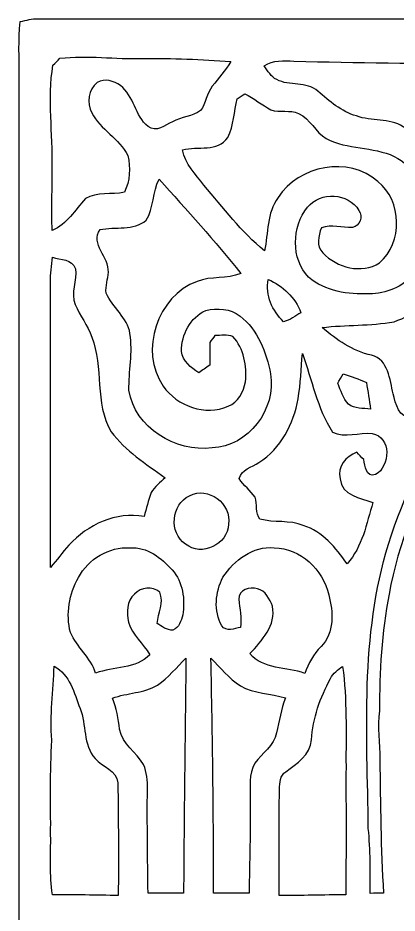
# Model space of a CAD drawing. Header units: centimetres. Extents: x -8.8 to 8.7, y -13.1 to 13.1.
# Drawn here: x -8.76 to -4.67, y 3.43 to 13.08 of the extents above; entities that cross this region are included whole.
import ezdxf

# ---------------------------------------------------------------- set-up
doc = ezdxf.new("R2010")
doc.units = ezdxf.units.CM
doc.header["$MEASUREMENT"] = 0
doc.layers.add('Camada 1', color=7, linetype='Continuous')

msp = doc.modelspace()

# ---------------------------------------------------------------- linework, layer by layer
at = {"layer": 'Camada 1', "color": 156}
for points, knots in [([(-8.73442, 13.03619), (-8.66951, 13.05171), (-8.60389, 13.06759), (-8.53651, 13.06617), (-8.53651, 13.06617), (-2.95063, 13.06476), (2.6356, 13.06583), (8.22147, 13.06547), (8.22147, 13.06547), (8.38093, 13.063), (8.54251, 13.07923), (8.69984, 13.0436), (8.69984, 13.0436), (8.7309, 12.86016), (8.71819, 12.67424), (8.71996, 12.48939), (8.71996, 12.48939), (8.71996, 4.06929), (8.7196, -4.35081), (8.72031, -12.7709), (8.72031, -12.7709), (8.71926, -12.84393), (8.70372, -12.9166), (8.68961, -12.98857), (8.68961, -12.98857), (8.57637, -12.99703), (8.46208, -13.00091), (8.3513, -12.97552), (8.3513, -12.97552), (8.34073, -12.93071), (8.33013, -12.88625), (8.32026, -12.84216), (8.32026, -12.84216), (7.2965, -12.84286), (6.27274, -12.84216), (5.24898, -12.84286), (5.24898, -12.84286), (5.23875, -12.91978), (5.25921, -13.0383), (5.15761, -13.06054), (5.15761, -13.06054), (4.94736, -13.06442), (4.73145, -13.0877), (4.52578, -13.03267), (4.52578, -13.03267), (4.51838, -12.96458), (4.51343, -12.89578), (4.5099, -12.82805), (4.5099, -12.82805), (3.06105, -12.82946), (1.6122, -12.82946), (0.16333, -12.8277), (0.16333, -12.8277), (0.1598, -12.8919), (0.15628, -12.95646), (0.15098, -13.02066), (0.15098, -13.02066), (0.13194, -13.0316), (0.09455, -13.05348), (0.07584, -13.06442), (0.07584, -13.06442), (0.01269, -13.06476), (-0.05009, -13.06547), (-0.11289, -13.06724), (-0.11289, -13.06724), (-0.1337, -13.05701), (-0.17533, -13.03725), (-0.19614, -13.02702), (-0.19614, -13.02702), (-0.20813, -12.96175), (-0.21907, -12.89578), (-0.22825, -12.83088), (-0.22825, -12.83088), (-1.66475, -12.82629), (-3.10091, -12.83088), (-4.53707, -12.82876), (-4.53707, -12.82876), (-4.54377, -12.91554), (-4.52825, -13.05489), (-4.6503, -13.06194), (-4.6503, -13.06194), (-4.83093, -13.06865), (-5.01261, -13.07146), (-5.19289, -13.05947), (-5.19289, -13.05947), (-5.2899, -13.03267), (-5.26873, -12.91836), (-5.27931, -12.84252), (-5.27931, -12.84252), (-6.30237, -12.84252), (-7.32542, -12.84252), (-8.34848, -12.84252), (-8.34848, -12.84252), (-8.36048, -12.88803), (-8.37283, -12.93388), (-8.38517, -12.98046), (-8.38517, -12.98046), (-8.48324, -12.9935), (-8.58414, -13.00692), (-8.68221, -12.98645), (-8.68221, -12.98645), (-8.75523, -12.96), (-8.74077, -12.86968), (-8.74676, -12.80865), (-8.74676, -12.80865), (-8.74641, -4.3882), (-8.74641, 4.03224), (-8.74641, 12.4527), (-8.74641, 12.4527), (-8.7443, 12.64708), (-8.75523, 12.84252), (-8.73442, 13.03619)], [0, 0, 0, 0, 0.0344828, 0.0344828, 0.0344828, 0.0344828, 0.0689655, 0.0689655, 0.0689655, 0.0689655, 0.1034483, 0.1034483, 0.1034483, 0.1034483, 0.137931, 0.137931, 0.137931, 0.137931, 0.1724138, 0.1724138, 0.1724138, 0.1724138, 0.2068966, 0.2068966, 0.2068966, 0.2068966, 0.2413793, 0.2413793, 0.2413793, 0.2413793, 0.2758621, 0.2758621, 0.2758621, 0.2758621, 0.3103448, 0.3103448, 0.3103448, 0.3103448, 0.3448276, 0.3448276, 0.3448276, 0.3448276, 0.3793103, 0.3793103, 0.3793103, 0.3793103, 0.4137931, 0.4137931, 0.4137931, 0.4137931, 0.4482759, 0.4482759, 0.4482759, 0.4482759, 0.4827586, 0.4827586, 0.4827586, 0.4827586, 0.5172414, 0.5172414, 0.5172414, 0.5172414, 0.5517241, 0.5517241, 0.5517241, 0.5517241, 0.5862069, 0.5862069, 0.5862069, 0.5862069, 0.6206897, 0.6206897, 0.6206897, 0.6206897, 0.6551724, 0.6551724, 0.6551724, 0.6551724, 0.6896552, 0.6896552, 0.6896552, 0.6896552, 0.7241379, 0.7241379, 0.7241379, 0.7241379, 0.7586207, 0.7586207, 0.7586207, 0.7586207, 0.7931034, 0.7931034, 0.7931034, 0.7931034, 0.8275862, 0.8275862, 0.8275862, 0.8275862, 0.862069, 0.862069, 0.862069, 0.862069, 0.8965517, 0.8965517, 0.8965517, 0.8965517, 0.9310345, 0.9310345, 0.9310345, 0.9310345, 1, 1, 1, 1]), ([(-8.30333, 12.6439), (-8.30333, 12.6439), (-8.30333, 12.6439), (-8.30333, 12.6439), (-8.30333, 12.6439), (-8.32838, 12.61886), (-8.35307, 12.59416), (-8.37811, 12.56911), (-8.37811, 12.56911), (-8.44056, 12.20328), (-8.37564, 11.83286), (-8.38764, 11.46492), (-8.38764, 11.46492), (-8.38305, 11.23844), (-8.39716, 11.0116), (-8.38517, 10.78547), (-8.38517, 10.78547), (-8.22606, 10.85638), (-8.1414, 11.00807), (-8.02887, 11.13013), (-8.02887, 11.13013), (-7.90398, 11.20562), (-7.74734, 11.17035), (-7.60871, 11.19893), (-7.60871, 11.19893), (-7.54768, 11.32098), (-7.54133, 11.46315), (-7.57202, 11.59474), (-7.57202, 11.59474), (-7.66092, 11.77924), (-7.86765, 11.87273), (-7.95972, 12.05512), (-7.95972, 12.05512), (-8.01475, 12.16025), (-7.99888, 12.3077), (-7.90081, 12.38144), (-7.90081, 12.38144), (-7.82319, 12.43012), (-7.72195, 12.40013), (-7.65245, 12.35004), (-7.65245, 12.35004), (-7.50359, 12.23891), (-7.49687, 12.02337), (-7.354, 11.90766), (-7.354, 11.90766), (-7.26863, 11.84062), (-7.17091, 11.92247), (-7.09153, 11.95775), (-7.09153, 11.95775), (-6.99698, 12.01349), (-6.8767, 12.0142), (-6.7885, 12.07981), (-6.7885, 12.07981), (-6.72994, 12.15812), (-6.72535, 12.26502), (-6.66255, 12.34157), (-6.66255, 12.34157), (-6.5927, 12.428), (-6.52215, 12.51373), (-6.46394, 12.60862), (-6.46394, 12.60862), (-6.77862, 12.63227), (-7.09365, 12.64673), (-7.40938, 12.64108), (-7.40938, 12.64108), (-7.70748, 12.63227), (-8.00629, 12.67882), (-8.30333, 12.6439)], [0, 0, 0, 0, 0.0555556, 0.0555556, 0.0555556, 0.0555556, 0.1111111, 0.1111111, 0.1111111, 0.1111111, 0.1666667, 0.1666667, 0.1666667, 0.1666667, 0.2222222, 0.2222222, 0.2222222, 0.2222222, 0.2777778, 0.2777778, 0.2777778, 0.2777778, 0.3333333, 0.3333333, 0.3333333, 0.3333333, 0.3888889, 0.3888889, 0.3888889, 0.3888889, 0.4444444, 0.4444444, 0.4444444, 0.4444444, 0.5, 0.5, 0.5, 0.5, 0.5555556, 0.5555556, 0.5555556, 0.5555556, 0.6111111, 0.6111111, 0.6111111, 0.6111111, 0.6666667, 0.6666667, 0.6666667, 0.6666667, 0.7222222, 0.7222222, 0.7222222, 0.7222222, 0.7777778, 0.7777778, 0.7777778, 0.7777778, 0.8333333, 0.8333333, 0.8333333, 0.8333333, 0.8888889, 0.8888889, 0.8888889, 0.8888889, 1, 1, 1, 1]), ([(-6.10305, 12.56136), (-6.10305, 12.56136), (-6.10305, 12.56136), (-6.10305, 12.56136), (-6.10305, 12.56136), (-6.06354, 12.50879), (-6.0325, 12.44317), (-5.96935, 12.41424), (-5.96935, 12.41424), (-5.8307, 12.3391), (-5.64938, 12.39801), (-5.5252, 12.28901), (-5.5252, 12.28901), (-5.40173, 12.18071), (-5.27261, 12.06887), (-5.11174, 12.0216), (-5.11174, 12.0216), (-4.94805, 11.96128), (-4.75933, 11.99973), (-4.60657, 11.90625), (-4.60657, 11.90625), (-4.49615, 11.83922), (-4.38679, 11.76901), (-4.26366, 11.72668), (-4.26366, 11.72668), (-4.13773, 11.7856), (-4.06152, 11.91823), (-3.92677, 11.96093), (-3.92677, 11.96093), (-3.73839, 12.01243), (-3.54153, 11.97786), (-3.34997, 12.0015), (-3.34997, 12.0015), (-3.25437, 12.01314), (-3.16335, 12.04665), (-3.07021, 12.07028), (-3.07021, 12.07028), (-2.85891, 12.12603), (-2.63277, 11.99515), (-2.42958, 12.09851), (-2.42958, 12.09851), (-2.17769, 12.23115), (-1.94663, 12.40119), (-1.73002, 12.5857), (-1.73002, 12.5857), (-3.08151, 12.59451), (-4.43264, 12.57299), (-5.78343, 12.61427), (-5.78343, 12.61427), (-5.89244, 12.61392), (-6.0085, 12.62838), (-6.10305, 12.56136)], [0, 0, 0, 0, 0.0714286, 0.0714286, 0.0714286, 0.0714286, 0.1428571, 0.1428571, 0.1428571, 0.1428571, 0.2142857, 0.2142857, 0.2142857, 0.2142857, 0.2857143, 0.2857143, 0.2857143, 0.2857143, 0.3571429, 0.3571429, 0.3571429, 0.3571429, 0.4285714, 0.4285714, 0.4285714, 0.4285714, 0.5, 0.5, 0.5, 0.5, 0.5714286, 0.5714286, 0.5714286, 0.5714286, 0.6428571, 0.6428571, 0.6428571, 0.6428571, 0.7142857, 0.7142857, 0.7142857, 0.7142857, 0.7857143, 0.7857143, 0.7857143, 0.7857143, 0.8571429, 0.8571429, 0.8571429, 0.8571429, 1, 1, 1, 1]), ([(-6.39339, 12.20787), (-6.39339, 12.20787), (-6.39339, 12.20787), (-6.39339, 12.20787), (-6.39339, 12.20787), (-6.42902, 12.06993), (-6.42902, 11.91894), (-6.4971, 11.79124), (-6.4971, 11.79124), (-6.6033, 11.62543), (-6.82025, 11.70199), (-6.98217, 11.65612), (-6.98217, 11.65612), (-6.95783, 11.50338), (-6.84176, 11.39401), (-6.75323, 11.27583), (-6.75323, 11.27583), (-6.54578, 11.031), (-6.34787, 10.77348), (-6.10164, 10.56604), (-6.10164, 10.56604), (-6.05825, 10.75866), (-6.07764, 10.97526), (-5.95453, 11.14212), (-5.95453, 11.14212), (-5.73334, 11.48749), (-5.19465, 11.59651), (-4.88068, 11.31499), (-4.88068, 11.31499), (-4.61715, 11.10473), (-4.60974, 10.65671), (-4.86375, 10.43763), (-4.86375, 10.43763), (-5.05178, 10.31346), (-5.32448, 10.38683), (-5.47229, 10.54417), (-5.47229, 10.54417), (-5.54743, 10.62073), (-5.52131, 10.72797), (-5.48815, 10.81687), (-5.48815, 10.81687), (-5.3781, 10.85179), (-5.26591, 10.81827), (-5.15408, 10.82004), (-5.15408, 10.82004), (-5.0733, 10.83486), (-5.0366, 10.93787), (-5.08353, 11.00384), (-5.08353, 11.00384), (-5.2003, 11.19293), (-5.49768, 11.20951), (-5.63845, 11.03876), (-5.63845, 11.03876), (-5.80636, 10.82709), (-5.818, 10.48278), (-5.6268, 10.28206), (-5.6268, 10.28206), (-5.44547, 10.13354), (-5.201, 10.09191), (-4.9724, 10.10461), (-4.9724, 10.10461), (-4.7946, 10.10425), (-4.60903, 10.17481), (-4.50108, 10.32122), (-4.50108, 10.32122), (-4.35151, 10.52442), (-4.30917, 10.78971), (-4.32681, 11.03629), (-4.32681, 11.03629), (-4.36174, 11.26243), (-4.49967, 11.47833), (-4.70393, 11.58627), (-4.70393, 11.58627), (-4.93572, 11.69246), (-5.20805, 11.65859), (-5.4356, 11.77712), (-5.4356, 11.77712), (-5.55342, 11.84733), (-5.6074, 11.9902), (-5.73334, 12.05018), (-5.73334, 12.05018), (-5.82753, 12.09181), (-5.93583, 12.05441), (-6.03215, 12.08757), (-6.03215, 12.08757), (-6.1281, 12.14013), (-6.21347, 12.21069), (-6.31189, 12.26043), (-6.31189, 12.26043), (-6.33201, 12.24738), (-6.37292, 12.22092), (-6.39339, 12.20787)], [0, 0, 0, 0, 0.0416667, 0.0416667, 0.0416667, 0.0416667, 0.0833333, 0.0833333, 0.0833333, 0.0833333, 0.125, 0.125, 0.125, 0.125, 0.1666667, 0.1666667, 0.1666667, 0.1666667, 0.2083333, 0.2083333, 0.2083333, 0.2083333, 0.25, 0.25, 0.25, 0.25, 0.2916667, 0.2916667, 0.2916667, 0.2916667, 0.3333333, 0.3333333, 0.3333333, 0.3333333, 0.375, 0.375, 0.375, 0.375, 0.4166667, 0.4166667, 0.4166667, 0.4166667, 0.4583333, 0.4583333, 0.4583333, 0.4583333, 0.5, 0.5, 0.5, 0.5, 0.5416667, 0.5416667, 0.5416667, 0.5416667, 0.5833333, 0.5833333, 0.5833333, 0.5833333, 0.625, 0.625, 0.625, 0.625, 0.6666667, 0.6666667, 0.6666667, 0.6666667, 0.7083333, 0.7083333, 0.7083333, 0.7083333, 0.75, 0.75, 0.75, 0.75, 0.7916667, 0.7916667, 0.7916667, 0.7916667, 0.8333333, 0.8333333, 0.8333333, 0.8333333, 0.875, 0.875, 0.875, 0.875, 0.9166667, 0.9166667, 0.9166667, 0.9166667, 1, 1, 1, 1]), ([(-7.23406, 11.34004), (-7.23406, 11.34004), (-7.23406, 11.34004), (-7.23406, 11.34004), (-7.23406, 11.34004), (-7.30956, 11.20175), (-7.28802, 11.03065), (-7.37446, 10.898), (-7.37446, 10.898), (-7.51063, 10.77877), (-7.70714, 10.83168), (-7.87082, 10.79712), (-7.87082, 10.79712), (-7.98053, 10.64224), (-7.77134, 10.49655), (-7.78191, 10.33744), (-7.78191, 10.33744), (-7.78722, 10.26265), (-7.81437, 10.18857), (-7.80555, 10.11272), (-7.80555, 10.11272), (-7.74171, 9.95397), (-7.57414, 9.85237), (-7.54944, 9.67493), (-7.54944, 9.67493), (-7.51628, 9.47208), (-7.56355, 9.26747), (-7.56002, 9.06356), (-7.56002, 9.06356), (-7.49793, 8.65786), (-7.05731, 8.39223), (-6.66467, 8.44232), (-6.66467, 8.44232), (-6.27379, 8.45466), (-5.97076, 8.86354), (-6.03603, 9.2403), (-6.03603, 9.2403), (-6.07905, 9.47243), (-6.17255, 9.71549), (-6.36447, 9.86437), (-6.36447, 9.86437), (-6.46747, 9.94692), (-6.60893, 9.95327), (-6.7324, 9.9247), (-6.7324, 9.9247), (-6.90104, 9.85096), (-6.99487, 9.66152), (-6.99557, 9.48372), (-6.99557, 9.48372), (-6.97864, 9.37823), (-6.89363, 9.30698), (-6.80895, 9.253), (-6.80895, 9.253), (-6.76945, 9.27981), (-6.72994, 9.30663), (-6.69079, 9.33379), (-6.69079, 9.33379), (-6.69079, 9.41598), (-6.69079, 9.49854), (-6.69008, 9.58074), (-6.69008, 9.58074), (-6.67597, 9.59943), (-6.6481, 9.63612), (-6.63397, 9.65446), (-6.63397, 9.65446), (-6.56978, 9.65552), (-6.50309, 9.66434), (-6.44031, 9.64459), (-6.44031, 9.64459), (-6.32354, 9.5137), (-6.2858, 9.32602), (-6.30555, 9.15528), (-6.30555, 9.15528), (-6.32388, 9.04733), (-6.38315, 8.93233), (-6.49111, 8.89176), (-6.49111, 8.89176), (-6.73559, 8.78416), (-7.04356, 8.89247), (-7.19137, 9.10907), (-7.19137, 9.10907), (-7.45418, 9.48654), (-7.25346, 10.08168), (-6.82554, 10.23831), (-6.82554, 10.23831), (-6.67456, 10.29828), (-6.50521, 10.25877), (-6.35494, 10.32333), (-6.35494, 10.32333), (-6.63327, 10.67435), (-6.93702, 11.0049), (-7.23406, 11.34004)], [0, 0, 0, 0, 0.0416667, 0.0416667, 0.0416667, 0.0416667, 0.0833333, 0.0833333, 0.0833333, 0.0833333, 0.125, 0.125, 0.125, 0.125, 0.1666667, 0.1666667, 0.1666667, 0.1666667, 0.2083333, 0.2083333, 0.2083333, 0.2083333, 0.25, 0.25, 0.25, 0.25, 0.2916667, 0.2916667, 0.2916667, 0.2916667, 0.3333333, 0.3333333, 0.3333333, 0.3333333, 0.375, 0.375, 0.375, 0.375, 0.4166667, 0.4166667, 0.4166667, 0.4166667, 0.4583333, 0.4583333, 0.4583333, 0.4583333, 0.5, 0.5, 0.5, 0.5, 0.5416667, 0.5416667, 0.5416667, 0.5416667, 0.5833333, 0.5833333, 0.5833333, 0.5833333, 0.625, 0.625, 0.625, 0.625, 0.6666667, 0.6666667, 0.6666667, 0.6666667, 0.7083333, 0.7083333, 0.7083333, 0.7083333, 0.75, 0.75, 0.75, 0.75, 0.7916667, 0.7916667, 0.7916667, 0.7916667, 0.8333333, 0.8333333, 0.8333333, 0.8333333, 0.875, 0.875, 0.875, 0.875, 0.9166667, 0.9166667, 0.9166667, 0.9166667, 1, 1, 1, 1]), ([(-2.99295, 10.15153), (-2.99295, 10.15153), (-2.99295, 10.15153), (-2.99295, 10.15153), (-2.99295, 10.15153), (-3.81316, 9.41563), (-4.43159, 8.45502), (-4.76566, 7.4055), (-4.76566, 7.4055), (-5.07223, 6.41278), (-4.99533, 5.36256), (-4.98333, 4.33882), (-4.98333, 4.33882), (-4.95864, 4.10598), (-4.96288, 3.87173), (-4.96181, 3.63819), (-4.96181, 3.63819), (-4.91455, 3.6396), (-4.86692, 3.64137), (-4.81965, 3.64277), (-4.81965, 3.64277), (-4.84857, 4.1215), (-4.85245, 4.60162), (-4.8588, 5.08141), (-4.8588, 5.08141), (-4.8588, 5.25673), (-4.88984, 5.43243), (-4.86409, 5.6074), (-4.86409, 5.6074), (-4.86092, 6.02896), (-4.84187, 6.45159), (-4.75967, 6.86576), (-4.75967, 6.86576), (-4.65949, 7.41961), (-4.44465, 7.94631), (-4.17653, 8.43879), (-4.17653, 8.43879), (-3.80364, 9.11754), (-3.30553, 9.72961), (-2.70262, 10.21749), (-2.70262, 10.21749), (-2.03412, 10.75795), (-1.19803, 11.12061), (-0.32914, 11.12131), (-0.32914, 11.12131), (-0.32914, 11.15271), (-0.32878, 11.21586), (-0.32878, 11.24726), (-0.32878, 11.24726), (-1.32115, 11.26207), (-2.26306, 10.79887), (-2.99295, 10.15153)], [0, 0, 0, 0, 0.0714286, 0.0714286, 0.0714286, 0.0714286, 0.1428571, 0.1428571, 0.1428571, 0.1428571, 0.2142857, 0.2142857, 0.2142857, 0.2142857, 0.2857143, 0.2857143, 0.2857143, 0.2857143, 0.3571429, 0.3571429, 0.3571429, 0.3571429, 0.4285714, 0.4285714, 0.4285714, 0.4285714, 0.5, 0.5, 0.5, 0.5, 0.5714286, 0.5714286, 0.5714286, 0.5714286, 0.6428571, 0.6428571, 0.6428571, 0.6428571, 0.7142857, 0.7142857, 0.7142857, 0.7142857, 0.7857143, 0.7857143, 0.7857143, 0.7857143, 0.8571429, 0.8571429, 0.8571429, 0.8571429, 1, 1, 1, 1]), ([(-4.03331, 10.76042), (-4.03331, 10.76042), (-4.03331, 10.76042), (-4.03331, 10.76042), (-4.03331, 10.76042), (-4.08235, 10.5925), (-4.11585, 10.41893), (-4.18782, 10.25842), (-4.18782, 10.25842), (-4.28378, 10.0404), (-4.48415, 9.88025), (-4.70605, 9.80334), (-4.70605, 9.80334), (-4.96147, 9.75465), (-5.22323, 9.77335), (-5.48004, 9.73949), (-5.48004, 9.73949), (-5.32306, 9.6079), (-5.15267, 9.48407), (-4.9477, 9.44209), (-4.9477, 9.44209), (-4.76391, 9.39306), (-4.75402, 9.17892), (-4.71452, 9.02616), (-4.71452, 9.02616), (-4.68911, 8.92245), (-4.65807, 8.74924), (-4.51309, 8.77958), (-4.51309, 8.77958), (-4.32964, 8.84061), (-4.20758, 9.10201), (-4.34939, 9.26006), (-4.34939, 9.26006), (-4.40548, 9.24418), (-4.46229, 9.23042), (-4.51943, 9.21914), (-4.51943, 9.21914), (-4.54096, 9.28263), (-4.57941, 9.34507), (-4.57341, 9.41458), (-4.57341, 9.41458), (-4.55224, 9.50277), (-4.46617, 9.57367), (-4.37444, 9.57262), (-4.37444, 9.57262), (-4.22804, 9.58956), (-4.13807, 9.44774), (-4.02096, 9.3853), (-4.02096, 9.3853), (-3.82376, 9.64953), (-3.62584, 9.91517), (-3.37397, 10.13106), (-3.37397, 10.13106), (-3.47169, 10.17269), (-3.58705, 10.19633), (-3.65441, 10.28594), (-3.65441, 10.28594), (-3.75778, 10.40553), (-3.74332, 10.57451), (-3.80012, 10.71421), (-3.80012, 10.71421), (-3.87809, 10.73008), (-3.95534, 10.74632), (-4.03331, 10.76042)], [0, 0, 0, 0, 0.0588235, 0.0588235, 0.0588235, 0.0588235, 0.1176471, 0.1176471, 0.1176471, 0.1176471, 0.1764706, 0.1764706, 0.1764706, 0.1764706, 0.2352941, 0.2352941, 0.2352941, 0.2352941, 0.2941176, 0.2941176, 0.2941176, 0.2941176, 0.3529412, 0.3529412, 0.3529412, 0.3529412, 0.4117647, 0.4117647, 0.4117647, 0.4117647, 0.4705882, 0.4705882, 0.4705882, 0.4705882, 0.5294118, 0.5294118, 0.5294118, 0.5294118, 0.5882353, 0.5882353, 0.5882353, 0.5882353, 0.6470588, 0.6470588, 0.6470588, 0.6470588, 0.7058824, 0.7058824, 0.7058824, 0.7058824, 0.7647059, 0.7647059, 0.7647059, 0.7647059, 0.8235294, 0.8235294, 0.8235294, 0.8235294, 0.8823529, 0.8823529, 0.8823529, 0.8823529, 1, 1, 1, 1]), ([(-8.40387, 10.22772), (-8.40387, 10.22772), (-8.40387, 10.22772), (-8.40387, 10.22772), (-8.40387, 10.22772), (-8.40245, 9.20326), (-8.40422, 8.17879), (-8.40316, 7.15398), (-8.40316, 7.15398), (-8.33649, 7.23335), (-8.27475, 7.3166), (-8.20561, 7.39352), (-8.20561, 7.39352), (-8.00522, 7.61753), (-7.69902, 7.75475), (-7.39668, 7.70431), (-7.39668, 7.70431), (-7.37059, 7.79003), (-7.35365, 7.87822), (-7.32119, 7.96148), (-7.32119, 7.96148), (-7.28591, 8.0264), (-7.22171, 8.06873), (-7.17125, 8.12058), (-7.17125, 8.12058), (-7.37622, 8.27051), (-7.60024, 8.4088), (-7.75194, 8.6173), (-7.75194, 8.6173), (-7.93361, 8.92775), (-7.83201, 9.3105), (-7.96077, 9.63788), (-7.96077, 9.63788), (-8.00276, 9.76383), (-8.0906, 9.86683), (-8.13893, 9.9896), (-8.13893, 9.9896), (-8.19255, 10.11378), (-8.11318, 10.24678), (-8.13611, 10.37519), (-8.13611, 10.37519), (-8.17033, 10.48032), (-8.29803, 10.46903), (-8.3834, 10.50008), (-8.3834, 10.50008), (-8.39505, 10.40977), (-8.40528, 10.3191), (-8.40387, 10.22772)], [0, 0, 0, 0, 0.0769231, 0.0769231, 0.0769231, 0.0769231, 0.1538462, 0.1538462, 0.1538462, 0.1538462, 0.2307692, 0.2307692, 0.2307692, 0.2307692, 0.3076923, 0.3076923, 0.3076923, 0.3076923, 0.3846154, 0.3846154, 0.3846154, 0.3846154, 0.4615385, 0.4615385, 0.4615385, 0.4615385, 0.5384615, 0.5384615, 0.5384615, 0.5384615, 0.6153846, 0.6153846, 0.6153846, 0.6153846, 0.6923077, 0.6923077, 0.6923077, 0.6923077, 0.7692308, 0.7692308, 0.7692308, 0.7692308, 0.8461538, 0.8461538, 0.8461538, 0.8461538, 1, 1, 1, 1]), ([(-6.06142, 10.25948), (-6.06142, 10.25948), (-6.06142, 10.25948), (-6.06142, 10.25948), (-6.06142, 10.25948), (-6.09389, 10.08944), (-6.01698, 9.9194), (-5.89455, 9.80334), (-5.89455, 9.80334), (-5.82541, 9.82098), (-5.76791, 9.86437), (-5.7083, 9.9007), (-5.7083, 9.9007), (-5.76862, 10.06369), (-5.90444, 10.19033), (-6.06142, 10.25948)], [0, 0, 0, 0, 0.2, 0.2, 0.2, 0.2, 0.4, 0.4, 0.4, 0.4, 0.6, 0.6, 0.6, 0.6, 1, 1, 1, 1]), ([(-5.69312, 9.46185), (-5.69312, 9.46185), (-5.69312, 9.46185), (-5.69312, 9.46185), (-5.69312, 9.46185), (-5.70442, 9.29852), (-5.71217, 9.13482), (-5.73863, 8.9729), (-5.73863, 8.9729), (-5.78838, 8.70302), (-5.92067, 8.4335), (-6.16091, 8.28533), (-6.16091, 8.28533), (-6.23605, 8.23348), (-6.34787, 8.2109), (-6.37433, 8.11106), (-6.37433, 8.11106), (-6.32636, 8.03627), (-6.25016, 7.98512), (-6.20289, 7.90998), (-6.20289, 7.90998), (-6.17185, 7.83412), (-6.2043, 7.74135), (-6.15068, 7.67396), (-6.15068, 7.67396), (-5.99756, 7.63164), (-5.83211, 7.66797), (-5.68289, 7.60518), (-5.68289, 7.60518), (-5.47263, 7.54274), (-5.33505, 7.36247), (-5.21158, 7.19278), (-5.21158, 7.19278), (-5.04647, 7.37588), (-5.00203, 7.62599), (-4.9343, 7.85459), (-4.9343, 7.85459), (-5.07152, 7.90328), (-5.26873, 7.92691), (-5.2853, 8.1086), (-5.2853, 8.1086), (-5.32129, 8.243), (-5.22676, 8.3506), (-5.10786, 8.39611), (-5.10786, 8.39611), (-5.08282, 8.3693), (-5.05777, 8.34248), (-5.03237, 8.31567), (-5.03237, 8.31567), (-5.01473, 8.24934), (-5.01049, 8.12094), (-4.90748, 8.1548), (-4.90748, 8.1548), (-4.74486, 8.23912), (-4.73287, 8.56755), (-4.94205, 8.59754), (-4.94205, 8.59754), (-5.08494, 8.61306), (-5.23205, 8.54498), (-5.36857, 8.61306), (-5.36857, 8.61306), (-5.53437, 8.872), (-5.59118, 9.17645), (-5.69312, 9.46185)], [0, 0, 0, 0, 0.0588235, 0.0588235, 0.0588235, 0.0588235, 0.1176471, 0.1176471, 0.1176471, 0.1176471, 0.1764706, 0.1764706, 0.1764706, 0.1764706, 0.2352941, 0.2352941, 0.2352941, 0.2352941, 0.2941176, 0.2941176, 0.2941176, 0.2941176, 0.3529412, 0.3529412, 0.3529412, 0.3529412, 0.4117647, 0.4117647, 0.4117647, 0.4117647, 0.4705882, 0.4705882, 0.4705882, 0.4705882, 0.5294118, 0.5294118, 0.5294118, 0.5294118, 0.5882353, 0.5882353, 0.5882353, 0.5882353, 0.6470588, 0.6470588, 0.6470588, 0.6470588, 0.7058824, 0.7058824, 0.7058824, 0.7058824, 0.7647059, 0.7647059, 0.7647059, 0.7647059, 0.8235294, 0.8235294, 0.8235294, 0.8235294, 0.8823529, 0.8823529, 0.8823529, 0.8823529, 1, 1, 1, 1]), ([(-5.31247, 9.13941), (-5.31247, 9.13941), (-5.31247, 9.13941), (-5.31247, 9.13941), (-5.31247, 9.13941), (-5.2779, 9.06285), (-5.25533, 8.97748), (-5.19747, 8.91433), (-5.19747, 8.91433), (-5.13115, 8.86071), (-5.03872, 8.872), (-4.95899, 8.86036), (-4.95899, 8.86036), (-4.97275, 8.95631), (-4.98863, 9.05157), (-5.00345, 9.14717), (-5.00345, 9.14717), (-5.08458, 9.18351), (-5.16784, 9.2149), (-5.25322, 9.23959), (-5.25322, 9.23959), (-5.26803, 9.21455), (-5.29766, 9.16446), (-5.31247, 9.13941)], [0, 0, 0, 0, 0.1428571, 0.1428571, 0.1428571, 0.1428571, 0.2857143, 0.2857143, 0.2857143, 0.2857143, 0.4285714, 0.4285714, 0.4285714, 0.4285714, 0.5714286, 0.5714286, 0.5714286, 0.5714286, 0.7142857, 0.7142857, 0.7142857, 0.7142857, 1, 1, 1, 1]), ([(-6.90774, 7.92656), (-6.90774, 7.92656), (-6.90774, 7.92656), (-6.90774, 7.92656), (-6.90774, 7.92656), (-7.10459, 7.83554), (-7.13317, 7.52686), (-6.95006, 7.4055), (-6.95006, 7.4055), (-6.78003, 7.26369), (-6.49605, 7.40197), (-6.48899, 7.61929), (-6.48899, 7.61929), (-6.453, 7.84048), (-6.70665, 8.03275), (-6.90774, 7.92656)], [0, 0, 0, 0, 0.2, 0.2, 0.2, 0.2, 0.4, 0.4, 0.4, 0.4, 0.6, 0.6, 0.6, 0.6, 1, 1, 1, 1]), ([(-8.10471, 7.04639), (-8.10471, 7.04639), (-8.10471, 7.04639), (-8.10471, 7.04639), (-8.10471, 7.04639), (-8.20455, 6.86822), (-8.24159, 6.64879), (-8.18973, 6.45054), (-8.18973, 6.45054), (-8.11952, 6.2932), (-7.97207, 6.18277), (-7.91845, 6.01451), (-7.91845, 6.01451), (-7.72759, 6.08329), (-7.48347, 6.05542), (-7.33565, 6.21171), (-7.33565, 6.21171), (-7.40304, 6.33377), (-7.52863, 6.42267), (-7.56462, 6.56342), (-7.56462, 6.56342), (-7.58296, 6.66537), (-7.58754, 6.79202), (-7.49899, 6.86435), (-7.49899, 6.86435), (-7.43267, 6.94619), (-7.30708, 6.95042), (-7.22736, 6.88586), (-7.22736, 6.88586), (-7.18255, 6.77509), (-7.24393, 6.66043), (-7.25805, 6.55002), (-7.25805, 6.55002), (-7.20478, 6.51827), (-7.15222, 6.47347), (-7.08589, 6.4777), (-7.08589, 6.4777), (-7.02062, 6.50628), (-6.99593, 6.57718), (-6.98076, 6.64069), (-6.98076, 6.64069), (-6.9543, 6.80826), (-6.9783, 6.99523), (-7.09471, 7.12611), (-7.09471, 7.12611), (-7.21006, 7.25487), (-7.36458, 7.37941), (-7.54803, 7.36528), (-7.54803, 7.36528), (-7.77521, 7.3787), (-7.99711, 7.24393), (-8.10471, 7.04639)], [0, 0, 0, 0, 0.0714286, 0.0714286, 0.0714286, 0.0714286, 0.1428571, 0.1428571, 0.1428571, 0.1428571, 0.2142857, 0.2142857, 0.2142857, 0.2142857, 0.2857143, 0.2857143, 0.2857143, 0.2857143, 0.3571429, 0.3571429, 0.3571429, 0.3571429, 0.4285714, 0.4285714, 0.4285714, 0.4285714, 0.5, 0.5, 0.5, 0.5, 0.5714286, 0.5714286, 0.5714286, 0.5714286, 0.6428571, 0.6428571, 0.6428571, 0.6428571, 0.7142857, 0.7142857, 0.7142857, 0.7142857, 0.7857143, 0.7857143, 0.7857143, 0.7857143, 0.8571429, 0.8571429, 0.8571429, 0.8571429, 1, 1, 1, 1]), ([(-6.54826, 7.04744), (-6.54826, 7.04744), (-6.54826, 7.04744), (-6.54826, 7.04744), (-6.54826, 7.04744), (-6.63081, 6.88974), (-6.64986, 6.68406), (-6.56166, 6.52497), (-6.56166, 6.52497), (-6.51298, 6.45583), (-6.42549, 6.49605), (-6.35847, 6.50662), (-6.35847, 6.50662), (-6.34576, 6.60858), (-6.36763, 6.70913), (-6.37786, 6.81002), (-6.37786, 6.81002), (-6.38386, 6.91091), (-6.25686, 6.95218), (-6.17677, 6.92255), (-6.17677, 6.92255), (-6.08824, 6.90455), (-6.04485, 6.81177), (-6.0152, 6.73559), (-6.0152, 6.73559), (-5.97217, 6.53062), (-6.13092, 6.36235), (-6.25863, 6.2244), (-6.25863, 6.2244), (-6.11716, 6.04943), (-5.86139, 6.08507), (-5.66702, 6.01062), (-5.66702, 6.01062), (-5.62715, 6.11752), (-5.57354, 6.21982), (-5.49239, 6.30096), (-5.49239, 6.30096), (-5.3467, 6.44701), (-5.35939, 6.67456), (-5.40878, 6.8587), (-5.40878, 6.8587), (-5.46946, 7.12681), (-5.71217, 7.36494), (-5.99651, 7.36458), (-5.99651, 7.36458), (-6.22652, 7.39104), (-6.42796, 7.22806), (-6.54826, 7.04744)], [0, 0, 0, 0, 0.0769231, 0.0769231, 0.0769231, 0.0769231, 0.1538462, 0.1538462, 0.1538462, 0.1538462, 0.2307692, 0.2307692, 0.2307692, 0.2307692, 0.3076923, 0.3076923, 0.3076923, 0.3076923, 0.3846154, 0.3846154, 0.3846154, 0.3846154, 0.4615385, 0.4615385, 0.4615385, 0.4615385, 0.5384615, 0.5384615, 0.5384615, 0.5384615, 0.6153846, 0.6153846, 0.6153846, 0.6153846, 0.6923077, 0.6923077, 0.6923077, 0.6923077, 0.7692308, 0.7692308, 0.7692308, 0.7692308, 0.8461538, 0.8461538, 0.8461538, 0.8461538, 1, 1, 1, 1]), ([(-8.36541, 6.08999), (-8.36541, 6.08999), (-8.36541, 6.08999), (-8.36541, 6.08999), (-8.36541, 6.08999), (-8.37423, 5.82365), (-8.41516, 5.55766), (-8.38941, 5.29166), (-8.38941, 5.29166), (-8.41269, 4.95087), (-8.40069, 4.6094), (-8.40316, 4.26826), (-8.40316, 4.26826), (-8.39999, 4.05377), (-8.41622, 3.83821), (-8.38481, 3.62479), (-8.38481, 3.62479), (-8.1481, 3.62408), (-7.91139, 3.61984), (-7.67467, 3.61526), (-7.67467, 3.61526), (-7.67396, 4.02025), (-7.67115, 4.42524), (-7.68103, 4.82988), (-7.68103, 4.82988), (-7.6902, 4.96639), (-7.84684, 5.00345), (-7.92444, 5.09376), (-7.92444, 5.09376), (-8.05744, 5.24228), (-8.01581, 5.45889), (-8.08637, 5.63386), (-8.08637, 5.63386), (-8.14987, 5.80002), (-8.19608, 5.99756), (-8.36541, 6.08999)], [0, 0, 0, 0, 0.1, 0.1, 0.1, 0.1, 0.2, 0.2, 0.2, 0.2, 0.3, 0.3, 0.3, 0.3, 0.4, 0.4, 0.4, 0.4, 0.5, 0.5, 0.5, 0.5, 0.6, 0.6, 0.6, 0.6, 0.7, 0.7, 0.7, 0.7, 0.8, 0.8, 0.8, 0.8, 1, 1, 1, 1]), ([(-7.25311, 5.88398), (-7.25311, 5.88398), (-7.25311, 5.88398), (-7.25311, 5.88398), (-7.25311, 5.88398), (-7.39985, 5.79578), (-7.57943, 5.80319), (-7.73711, 5.74428), (-7.73711, 5.74428), (-7.6962, 5.63633), (-7.67362, 5.52309), (-7.66022, 5.40807), (-7.66022, 5.40807), (-7.63551, 5.24686), (-7.47888, 5.16113), (-7.40339, 5.02708), (-7.40339, 5.02708), (-7.36564, 4.94454), (-7.35965, 4.85281), (-7.36141, 4.76355), (-7.36141, 4.76355), (-7.36458, 4.38962), (-7.35929, 4.0153), (-7.35436, 3.64137), (-7.35436, 3.64137), (-7.227, 3.6396), (-7.09965, 3.63996), (-6.97194, 3.64172), (-6.97194, 3.64172), (-6.9663, 4.48627), (-6.95678, 5.33152), (-6.94619, 6.17607), (-6.94619, 6.17607), (-7.04568, 6.07625), (-7.13668, 5.96511), (-7.25311, 5.88398)], [0, 0, 0, 0, 0.1, 0.1, 0.1, 0.1, 0.2, 0.2, 0.2, 0.2, 0.3, 0.3, 0.3, 0.3, 0.4, 0.4, 0.4, 0.4, 0.5, 0.5, 0.5, 0.5, 0.6, 0.6, 0.6, 0.6, 0.7, 0.7, 0.7, 0.7, 0.8, 0.8, 0.8, 0.8, 1, 1, 1, 1]), ([(-6.67773, 6.17573), (-6.67773, 6.17573), (-6.67773, 6.17573), (-6.67773, 6.17573), (-6.67773, 6.17573), (-6.66009, 5.33082), (-6.6481, 4.48592), (-6.6488, 3.64067), (-6.6488, 3.64067), (-6.52144, 3.64031), (-6.39444, 3.64067), (-6.26709, 3.64067), (-6.26709, 3.64067), (-6.2618, 3.97932), (-6.25052, 4.31799), (-6.25581, 4.65701), (-6.25581, 4.65701), (-6.25264, 4.78542), (-6.27345, 4.92583), (-6.2036, 5.04119), (-6.2036, 5.04119), (-6.1281, 5.15196), (-6.00039, 5.23239), (-5.97005, 5.37033), (-5.97005, 5.37033), (-5.94289, 5.49733), (-5.92208, 5.62573), (-5.87409, 5.7471), (-5.87409, 5.7471), (-6.03462, 5.79649), (-6.21205, 5.79261), (-6.36057, 5.87657), (-6.36057, 5.87657), (-6.48229, 5.9577), (-6.57542, 6.07306), (-6.67773, 6.17573)], [0, 0, 0, 0, 0.1, 0.1, 0.1, 0.1, 0.2, 0.2, 0.2, 0.2, 0.3, 0.3, 0.3, 0.3, 0.4, 0.4, 0.4, 0.4, 0.5, 0.5, 0.5, 0.5, 0.6, 0.6, 0.6, 0.6, 0.7, 0.7, 0.7, 0.7, 0.8, 0.8, 0.8, 0.8, 1, 1, 1, 1]), ([(-5.38938, 5.95595), (-5.38938, 5.95595), (-5.38938, 5.95595), (-5.38938, 5.95595), (-5.38938, 5.95595), (-5.50192, 5.75203), (-5.58058, 5.52732), (-5.5954, 5.29412), (-5.5954, 5.29412), (-5.60882, 5.13009), (-5.7531, 5.03977), (-5.87092, 4.95017), (-5.87092, 4.95017), (-5.93548, 4.91136), (-5.93478, 4.82952), (-5.93901, 4.7632), (-5.93901, 4.7632), (-5.94571, 4.3808), (-5.94325, 3.99803), (-5.94359, 3.61562), (-5.94359, 3.61562), (-5.70442, 3.61492), (-5.46488, 3.62232), (-5.22534, 3.62374), (-5.22534, 3.62374), (-5.22111, 4.08515), (-5.22427, 4.54625), (-5.22323, 5.00768), (-5.22323, 5.00768), (-5.22605, 5.36751), (-5.20946, 5.7291), (-5.26062, 6.08682), (-5.26062, 6.08682), (-5.30965, 6.05013), (-5.36117, 6.01239), (-5.38938, 5.95595)], [0, 0, 0, 0, 0.1, 0.1, 0.1, 0.1, 0.2, 0.2, 0.2, 0.2, 0.3, 0.3, 0.3, 0.3, 0.4, 0.4, 0.4, 0.4, 0.5, 0.5, 0.5, 0.5, 0.6, 0.6, 0.6, 0.6, 0.7, 0.7, 0.7, 0.7, 0.8, 0.8, 0.8, 0.8, 1, 1, 1, 1])]:
    msp.add_open_spline(points, degree=3, knots=knots, dxfattribs=at)

doc.saveas('drawing.dxf')
